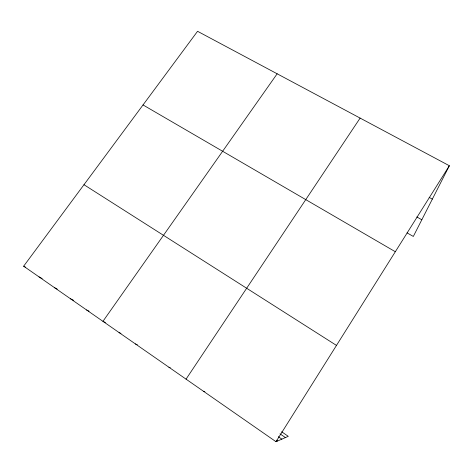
<?xml version="1.0" encoding="UTF-8"?>
<svg xmlns="http://www.w3.org/2000/svg" width="473" height="473" viewBox="0 0 473 473"><rect width="100%" height="100%" fill="white"/><g stroke="black" fill="none" stroke-linecap="round" stroke-linejoin="round"><path stroke-width="0.71" d="M281.648 431.766L288.282 436.337L275.99 441.705L23.65 266.193L197.554 31.295L449.35 165.733L413.319 236.453L407.052 232.87M275.99 441.705L449.35 165.733M186.049 379.151L360.124 118.096M277.154 73.794L102.937 321.338L105.432 322.527M203.467 391.266L204.862 391.65M168.908 367.225L170.245 367.728M135.414 343.93L137.353 344.77M119.048 332.549L120.958 333.418M86.589 309.969L89.048 311.175M70.489 298.77L73.758 300.414M54.637 287.75L57.203 289.068M39.028 276.888L42.174 278.538M23.65 266.193L25.507 267.186M429.159 197.371L432.34 199.127M416.825 216.947L421.827 219.762M143.029 104.947L395.327 251.731M83.975 184.712L336.48 345.414M279.992 433.824L285.432 437.584M278.301 436.668L281.867 439.139M276.38 440.186L277.574 441.013"/></g></svg>
